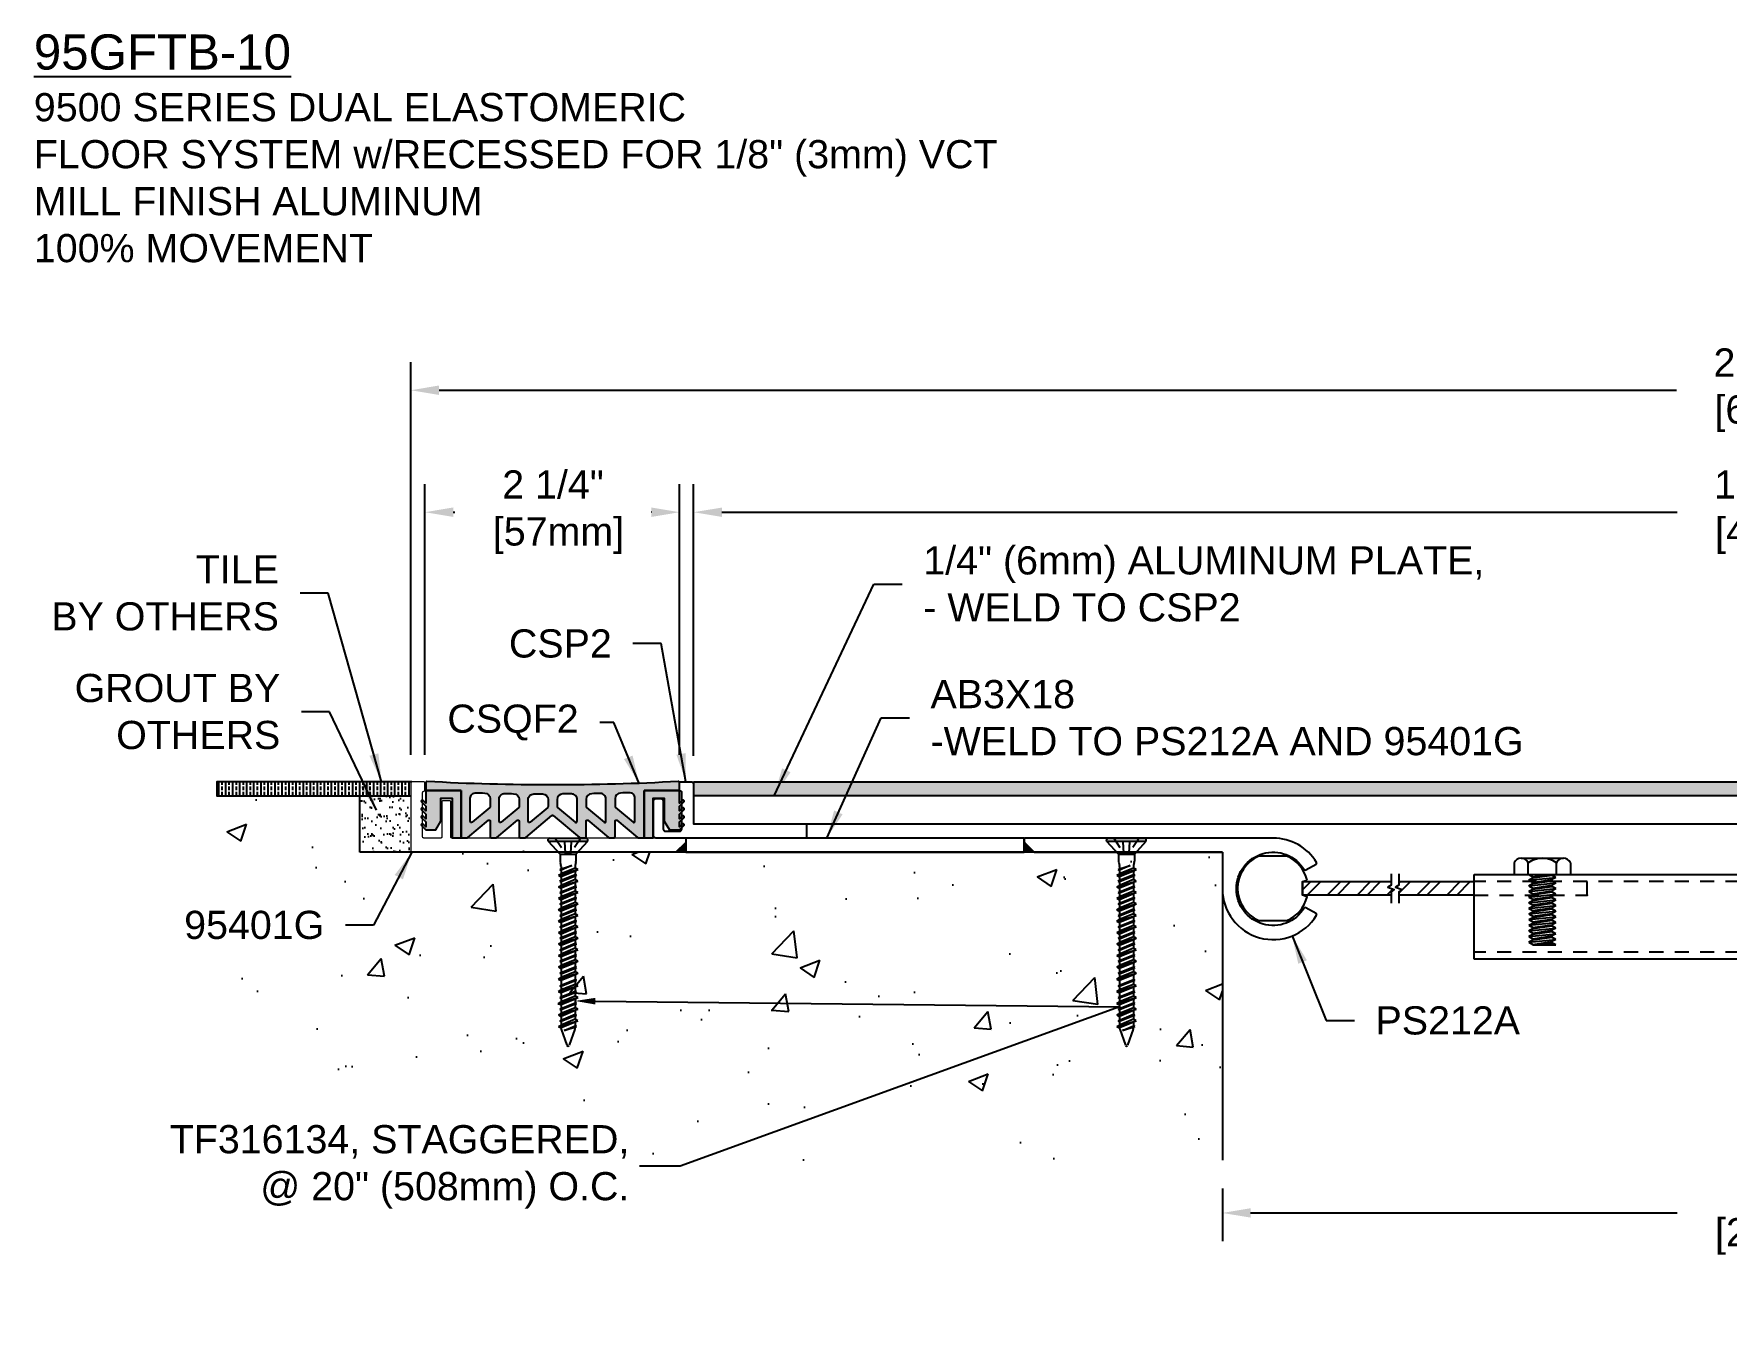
# Model space of a CAD drawing. Header units: inches. Extents: x -9.6 to 49.7, y -5.4 to 6.
# Drawn here: x -9.62 to 5.39, y -5.38 to 6.04 of the extents above; entities that cross this region are included whole.
import ezdxf
from ezdxf import colors
from ezdxf.entities.mleader import LeaderData, LeaderLine
from ezdxf.math import Vec2, Vec3

# ---------------------------------------------------------------- set-up
doc = ezdxf.new("R2010")
doc.units = ezdxf.units.IN
doc.header["$MEASUREMENT"] = 0
doc.linetypes.add('DASHED', pattern=[0.75, 0.5, -0.25])
doc.linetypes.add('HIDDEN2', pattern=[0.1875, 0.125, -0.0625])
for name, color, linetype in [('anchors', 4, 'Continuous'), ('conditions', 1, 'Continuous'), ('dimensions', 3, 'Continuous'), ('FILLER', 2, 'Continuous'), ('METALS', 7, 'Continuous'), ('Text', 2, 'Continuous')]:
    doc.layers.add(name, color=color, linetype=linetype)
doc.styles.add('ARIAL', font='arial.ttf')
doc.dimstyles.new('Arial', dxfattribs={"dimtxt": 0.25, "dimasz": 0.25, "dimexe": 0.25, "dimexo": 0.25, "dimgap": 0.25, "dimtad": 0, "dimtih": 1, "dimtoh": 1, "dimdec": 4, "dimzin": 0, "dimdsep": 46, "dimlunit": 4, "dimtxsty": 'ARIAL', "dimcen": 0.09, "dimadec": 0, "dimazin": 0, "dimtfac": 1, "dimtdec": 4, "dimtofl": 0, "dimtmove": 0, "dimatfit": 3, "dimfxl": 0, "dimfrac": 2, "dimtolj": 1, "dimtzin": 0, "dimarcsym": 0})

# ---------------------------------------------------------------- blocks, each defined once
blk = doc.blocks.new('*D16')
at = {"layer": 'DEFPOINTS', "color": 0}
for p in [(15.606, 1.798), (-3.769, -0.613), (15.606, -0.718)]:
    blk.add_point(p, dxfattribs=at)
at = {"layer": 'dimensions', "color": 0, "lineweight": -2}
for p, q in [((-3.769, -0.363), (-3.769, 2.048)), ((15.606, -0.468), (15.606, 2.048)), ((-3.519, 1.798), (4.952, 1.798)), ((15.356, 1.798), (6.885, 1.798))]:
    blk.add_line(p, q, dxfattribs=at)
at = {"layer": 'dimensions', "color": 0}
for points in [[(-3.519, 1.839), (-3.519, 1.756), (-3.769, 1.798)], [(15.356, 1.839), (15.356, 1.756), (15.606, 1.798)]]:
    blk.add_solid(points, dxfattribs=at)
at = {"layer": 'dimensions', "color": 0, "insert": (5.918, 1.798), "char_height": 0.25, "attachment_point": 5, "style": 'ARIAL'}
blk.add_mtext('\\A1;1\'-7 3/8"\\P [492mm]', dxfattribs=at)
blk = doc.blocks.new('*D17')
at = {"layer": 'DEFPOINTS', "color": 0}
for p in [(18.113, 2.88), (-6.276, -0.603), (18.113, -0.603)]:
    blk.add_point(p, dxfattribs=at)
at = {"layer": 'dimensions', "color": 0, "lineweight": -2}
for p, q in [((-6.276, -0.353), (-6.276, 3.13)), ((18.113, -0.353), (18.113, 3.13)), ((-6.026, 2.88), (4.947, 2.88)), ((17.863, 2.88), (6.88, 2.88))]:
    blk.add_line(p, q, dxfattribs=at)
at = {"layer": 'dimensions', "color": 0}
for points in [[(-6.026, 2.922), (-6.026, 2.838), (-6.276, 2.88)], [(17.863, 2.922), (17.863, 2.838), (18.113, 2.88)]]:
    blk.add_solid(points, dxfattribs=at)
at = {"layer": 'dimensions', "color": 0, "insert": (5.913, 2.88), "char_height": 0.25, "attachment_point": 5, "style": 'ARIAL'}
blk.add_mtext('\\A1;2\'-0 3/8"\\P [619mm]', dxfattribs=at)
blk = doc.blocks.new('*D19')
at = {"layer": 'DEFPOINTS', "color": 0}
for p in [(0.919, -3.951), (10.917, -3.951), (10.917, -4.418)]:
    blk.add_point(p, dxfattribs=at)
at = {"layer": 'dimensions', "color": 0, "lineweight": -2}
for p, q in [((0.919, -4.201), (0.919, -4.668)), ((10.917, -4.201), (10.917, -4.668)), ((1.169, -4.418), (4.952, -4.418)), ((10.667, -4.418), (6.885, -4.418))]:
    blk.add_line(p, q, dxfattribs=at)
at = {"layer": 'dimensions', "color": 0}
for points in [[(1.169, -4.376), (1.169, -4.459), (0.919, -4.418)], [(10.667, -4.376), (10.667, -4.459), (10.917, -4.418)]]:
    blk.add_solid(points, dxfattribs=at)
at = {"layer": 'dimensions', "color": 0, "insert": (5.918, -4.418), "char_height": 0.25, "attachment_point": 5, "style": 'ARIAL'}
blk.add_mtext('\\A1;10"\\P [254mm]', dxfattribs=at)
blk = doc.blocks.new('*D20')
at = {"layer": 'DEFPOINTS', "color": 0}
for p in [(-3.894, 1.798), (-6.151, -0.603), (-3.894, -0.603)]:
    blk.add_point(p, dxfattribs=at)
at = {"layer": 'dimensions', "color": 0, "lineweight": -2}
for p, q in [((-6.151, -0.353), (-6.151, 2.048)), ((-3.894, -0.353), (-3.894, 2.048)), ((-5.901, 1.798), (-5.885, 1.798)), ((-4.144, 1.798), (-4.146, 1.798))]:
    blk.add_line(p, q, dxfattribs=at)
at = {"layer": 'dimensions', "color": 0}
for points in [[(-5.901, 1.84), (-5.901, 1.756), (-6.151, 1.798)], [(-4.144, 1.84), (-4.144, 1.756), (-3.894, 1.798)]]:
    blk.add_solid(points, dxfattribs=at)
at = {"layer": 'dimensions', "color": 0, "insert": (-5.016, 1.798), "char_height": 0.25, "attachment_point": 5, "style": 'ARIAL'}
blk.add_mtext('\\A1;2 1/4"\\P [57mm]', dxfattribs=at)
blk = doc.blocks.new('csp2')
blk.add_lwpolyline([(0, 0.33, -0.414214), (0.02, 0.35), (0.066, 0.35, -0.414214), (0.086, 0.33), (0.086, 0.08, 0.414214), (0.106, 0.06), (0.23, 0.06, 0.414214), (0.25, 0.08), (0.25, 0.405, 0.414214), (0.24, 0.415, -0.414214), (0.23, 0.425), (0.23, 0.49, -0.414214), (0.24, 0.5), (0.335, 0.5, -0.414214), (0.355, 0.48), (0.355, 0.135, 0.414214), (0.365, 0.125), (1.355, 0.125), (1.355, 0), (0.335, 0), (0.02, 0, -0.414214), (0, 0.02)], format="xyb", close=True)
blk = doc.blocks.new('A$C63CB1885')
for p, q in [((-0.176, 0), (-0.175, 0.018)), ((-0.176, 0), (0.176, 0)), ((-0.176, 0), (-0.07, -0.113)), ((-0.163, 0.029), (0.163, 0.029)), ((0.07, -0.113), (0.176, 0)), ((0.176, 0), (0.175, 0.018)), ((-0.07, -0.113), (0.07, -0.113)), ((-0.07, -0.113), (-0.07, -0.18)), ((0.07, -0.113), (0.07, -0.18)), ((-0.086, -0.302), (0.086, -0.251)), ((-0.086, -0.302), (-0.062, -0.289)), ((-0.074, -0.251), (0.032, -0.215)), ((-0.074, -0.251), (-0.062, -0.245)), ((-0.074, -0.251), (-0.062, -0.257)), ((-0.069, -0.189), (-0.063, -0.215)), ((-0.062, -0.245), (0.032, -0.215)), ((0.032, -0.215), (-0.062, -0.257)), ((-0.062, -0.225), (-0.062, -0.245)), ((0.062, -0.238), (-0.062, -0.289)), ((-0.062, -0.257), (-0.062, -0.289)), ((0.062, -0.264), (-0.062, -0.315)), ((-0.062, -0.346), (0.062, -0.296)), ((0.062, -0.225), (0.062, -0.238)), ((0.086, -0.251), (0.062, -0.238)), ((0.086, -0.251), (0.062, -0.264)), ((0.062, -0.264), (0.062, -0.296)), ((0.074, -0.302), (0.062, -0.296)), ((0.069, -0.189), (0.063, -0.215)), ((-0.086, -0.302), (-0.062, -0.315)), ((-0.086, -0.403), (0.086, -0.353)), ((-0.086, -0.403), (-0.062, -0.391)), ((-0.086, -0.403), (-0.062, -0.416)), ((-0.074, -0.353), (0.074, -0.302)), ((-0.074, -0.353), (-0.062, -0.346)), ((-0.074, -0.353), (-0.062, -0.359)), ((-0.074, -0.454), (0.074, -0.403)), ((-0.074, -0.454), (-0.062, -0.448)), ((0.062, -0.308), (-0.062, -0.359)), ((-0.062, -0.315), (-0.062, -0.346)), ((0.062, -0.34), (-0.062, -0.391)), ((-0.062, -0.359), (-0.062, -0.391)), ((0.062, -0.366), (-0.062, -0.416)), ((-0.062, -0.448), (0.062, -0.397)), ((0.062, -0.41), (-0.062, -0.46)), ((-0.062, -0.416), (-0.062, -0.448)), ((0.062, -0.441), (-0.062, -0.492)), ((0.074, -0.302), (0.062, -0.308)), ((0.062, -0.308), (0.062, -0.34)), ((0.086, -0.353), (0.062, -0.34)), ((0.086, -0.353), (0.062, -0.366)), ((0.062, -0.366), (0.062, -0.397)), ((0.074, -0.403), (0.062, -0.397)), ((0.074, -0.403), (0.062, -0.41)), ((0.062, -0.41), (0.062, -0.441)), ((0.086, -0.454), (0.062, -0.441)), ((-0.086, -0.505), (0.086, -0.454)), ((-0.086, -0.505), (-0.062, -0.492)), ((-0.086, -0.505), (-0.062, -0.518)), ((-0.086, -0.607), (0.086, -0.556)), ((-0.086, -0.607), (-0.062, -0.594)), ((-0.074, -0.454), (-0.062, -0.46)), ((-0.074, -0.556), (0.074, -0.505)), ((-0.074, -0.556), (-0.062, -0.55)), ((-0.074, -0.556), (-0.062, -0.562)), ((-0.062, -0.46), (-0.062, -0.492)), ((0.062, -0.467), (-0.062, -0.518)), ((-0.062, -0.55), (0.062, -0.499)), ((0.062, -0.511), (-0.062, -0.562)), ((-0.062, -0.518), (-0.062, -0.55)), ((0.062, -0.543), (-0.062, -0.594)), ((-0.062, -0.562), (-0.062, -0.594)), ((0.062, -0.569), (-0.062, -0.619)), ((0.086, -0.454), (0.062, -0.467)), ((0.062, -0.467), (0.062, -0.499)), ((0.074, -0.505), (0.062, -0.499)), ((0.074, -0.505), (0.062, -0.511)), ((0.062, -0.511), (0.062, -0.543)), ((0.086, -0.556), (0.062, -0.543)), ((0.086, -0.556), (0.062, -0.569)), ((0.062, -0.569), (0.062, -0.6)), ((-0.086, -0.607), (-0.062, -0.619)), ((-0.086, -0.708), (0.086, -0.657)), ((-0.086, -0.708), (-0.062, -0.695)), ((-0.086, -0.708), (-0.062, -0.721)), ((-0.074, -0.657), (0.074, -0.607)), ((-0.074, -0.657), (-0.062, -0.651)), ((-0.074, -0.657), (-0.062, -0.664)), ((-0.074, -0.759), (0.074, -0.708)), ((-0.062, -0.651), (0.062, -0.6)), ((0.062, -0.613), (-0.062, -0.664)), ((-0.062, -0.619), (-0.062, -0.651)), ((0.062, -0.644), (-0.062, -0.695)), ((-0.062, -0.664), (-0.062, -0.695)), ((0.062, -0.67), (-0.062, -0.721)), ((-0.062, -0.753), (0.062, -0.702)), ((0.062, -0.714), (-0.062, -0.765)), ((-0.062, -0.721), (-0.062, -0.753)), ((0.062, -0.746), (-0.062, -0.797)), ((0.074, -0.607), (0.062, -0.6)), ((0.074, -0.607), (0.062, -0.613)), ((0.062, -0.613), (0.062, -0.644)), ((0.086, -0.657), (0.062, -0.644)), ((0.086, -0.657), (0.062, -0.67)), ((0.062, -0.67), (0.062, -0.702)), ((0.074, -0.708), (0.062, -0.702)), ((0.074, -0.708), (0.062, -0.714)), ((0.062, -0.714), (0.062, -0.746)), ((0.086, -0.759), (0.062, -0.746)), ((-0.086, -0.81), (0.086, -0.759)), ((-0.086, -0.81), (-0.062, -0.797)), ((-0.086, -0.81), (-0.062, -0.823)), ((-0.086, -0.911), (0.086, -0.86)), ((-0.086, -0.911), (-0.062, -0.898)), ((-0.074, -0.759), (-0.062, -0.753)), ((-0.074, -0.759), (-0.062, -0.765)), ((-0.074, -0.86), (0.074, -0.81)), ((-0.074, -0.86), (-0.062, -0.854)), ((-0.074, -0.86), (-0.062, -0.867)), ((-0.062, -0.765), (-0.062, -0.797)), ((0.062, -0.772), (-0.062, -0.823)), ((-0.062, -0.854), (0.062, -0.804)), ((0.062, -0.816), (-0.062, -0.867)), ((-0.062, -0.823), (-0.062, -0.854)), ((0.062, -0.848), (-0.062, -0.898)), ((-0.062, -0.867), (-0.062, -0.898)), ((0.062, -0.873), (-0.062, -0.924)), ((0.086, -0.759), (0.062, -0.772)), ((0.062, -0.772), (0.062, -0.804)), ((0.074, -0.81), (0.062, -0.804)), ((0.074, -0.81), (0.062, -0.816)), ((0.062, -0.816), (0.062, -0.848)), ((0.086, -0.86), (0.062, -0.848)), ((0.086, -0.86), (0.062, -0.873)), ((0.062, -0.873), (0.062, -0.905)), ((-0.086, -0.911), (-0.062, -0.924)), ((-0.086, -1.013), (0.086, -0.962)), ((-0.086, -1.013), (-0.062, -1)), ((-0.086, -1.013), (-0.062, -1.026)), ((-0.074, -0.962), (0.074, -0.911)), ((-0.074, -0.962), (-0.062, -0.956)), ((-0.074, -0.962), (-0.062, -0.968)), ((-0.074, -1.064), (0.074, -1.013)), ((-0.062, -0.956), (0.062, -0.905)), ((0.062, -0.917), (-0.062, -0.968)), ((-0.062, -0.924), (-0.062, -0.956)), ((0.062, -0.949), (-0.062, -1)), ((-0.062, -0.968), (-0.062, -1)), ((0.062, -0.975), (-0.062, -1.026)), ((-0.062, -1.057), (0.062, -1.007)), ((0.062, -1.019), (-0.062, -1.07)), ((-0.062, -1.026), (-0.062, -1.057)), ((0.074, -0.911), (0.062, -0.905)), ((0.074, -0.911), (0.062, -0.917)), ((0.062, -0.917), (0.062, -0.949)), ((0.086, -0.962), (0.062, -0.949)), ((0.086, -0.962), (0.062, -0.975)), ((0.062, -0.975), (0.062, -1.007)), ((0.074, -1.013), (0.062, -1.007)), ((0.074, -1.013), (0.062, -1.019)), ((0.062, -1.019), (0.062, -1.051)), ((-0.086, -1.114), (0.086, -1.064)), ((-0.086, -1.114), (-0.062, -1.101)), ((-0.086, -1.114), (-0.062, -1.127)), ((-0.086, -1.222), (0.086, -1.171)), ((-0.074, -1.064), (-0.062, -1.057)), ((-0.074, -1.064), (-0.062, -1.07)), ((-0.074, -1.171), (0.074, -1.121)), ((-0.074, -1.171), (-0.062, -1.165)), ((-0.074, -1.171), (-0.062, -1.178)), ((0.062, -1.051), (-0.062, -1.101)), ((-0.062, -1.07), (-0.062, -1.101)), ((0.062, -1.077), (-0.062, -1.127)), ((-0.062, -1.165), (0.062, -1.115)), ((0.062, -1.127), (-0.062, -1.178)), ((-0.062, -1.127), (-0.062, -1.165)), ((0.062, -1.159), (-0.062, -1.209)), ((-0.062, -1.178), (-0.062, -1.209)), ((0.062, -1.184), (-0.062, -1.235)), ((0.086, -1.064), (0.062, -1.051)), ((0.086, -1.064), (0.062, -1.077)), ((0.062, -1.077), (0.062, -1.115)), ((0.074, -1.121), (0.062, -1.115)), ((0.074, -1.121), (0.062, -1.127)), ((0.062, -1.127), (0.062, -1.159)), ((0.086, -1.171), (0.062, -1.159)), ((0.086, -1.171), (0.062, -1.184)), ((0.062, -1.184), (0.062, -1.225)), ((-0.086, -1.222), (-0.062, -1.209)), ((-0.086, -1.222), (-0.062, -1.235)), ((-0.086, -1.332), (0.086, -1.282)), ((-0.086, -1.332), (-0.062, -1.319)), ((-0.086, -1.332), (-0.062, -1.345)), ((-0.074, -1.282), (0.074, -1.231)), ((-0.074, -1.282), (-0.062, -1.275)), ((-0.074, -1.282), (-0.062, -1.288)), ((-0.074, -1.387), (0.074, -1.336)), ((-0.062, -1.275), (0.062, -1.225)), ((-0.062, -1.235), (-0.062, -1.275)), ((0.062, -1.237), (-0.062, -1.288)), ((0.062, -1.269), (-0.062, -1.319)), ((-0.062, -1.288), (-0.062, -1.319)), ((0.062, -1.295), (-0.062, -1.345)), ((-0.062, -1.381), (0.062, -1.33)), ((0.062, -1.343), (-0.062, -1.393)), ((-0.062, -1.345), (-0.062, -1.381)), ((0.074, -1.231), (0.062, -1.225)), ((0.074, -1.231), (0.062, -1.237)), ((0.062, -1.237), (0.062, -1.269)), ((0.086, -1.282), (0.062, -1.269)), ((0.086, -1.282), (0.062, -1.295)), ((0.062, -1.295), (0.062, -1.33)), ((0.074, -1.336), (0.062, -1.33)), ((0.074, -1.336), (0.062, -1.343)), ((0.062, -1.343), (0.062, -1.374)), ((-0.086, -1.438), (0.086, -1.387)), ((-0.086, -1.438), (-0.062, -1.425)), ((-0.086, -1.438), (-0.062, -1.451)), ((-0.086, -1.54), (0.086, -1.489)), ((-0.074, -1.387), (-0.062, -1.381)), ((-0.074, -1.387), (-0.062, -1.393)), ((-0.074, -1.489), (0.074, -1.439)), ((-0.074, -1.489), (-0.062, -1.483)), ((-0.074, -1.489), (-0.062, -1.496)), ((0.062, -1.374), (-0.062, -1.425)), ((-0.062, -1.393), (-0.062, -1.425)), ((0.062, -1.4), (-0.062, -1.451)), ((-0.062, -1.483), (0.062, -1.433)), ((0.062, -1.445), (-0.062, -1.496)), ((-0.062, -1.451), (-0.062, -1.483)), ((0.062, -1.477), (-0.062, -1.527)), ((-0.062, -1.496), (-0.062, -1.527)), ((0.086, -1.387), (0.062, -1.374)), ((0.086, -1.387), (0.062, -1.4)), ((0.062, -1.4), (0.062, -1.433)), ((0.074, -1.439), (0.062, -1.433)), ((0.074, -1.439), (0.062, -1.445)), ((0.062, -1.445), (0.062, -1.477)), ((0.086, -1.489), (0.062, -1.477)), ((0.086, -1.489), (0.062, -1.502)), ((-0.086, -1.54), (-0.062, -1.527)), ((-0.086, -1.54), (-0.062, -1.553)), ((-0.086, -1.643), (0.086, -1.592)), ((-0.086, -1.643), (-0.062, -1.63)), ((-0.086, -1.643), (-0.062, -1.655)), ((-0.074, -1.592), (0.074, -1.541)), ((-0.074, -1.592), (-0.062, -1.586)), ((-0.074, -1.592), (-0.062, -1.598)), ((0.062, -1.502), (-0.062, -1.553)), ((-0.062, -1.586), (0.062, -1.535)), ((0.062, -1.547), (-0.062, -1.598)), ((-0.062, -1.553), (-0.062, -1.586)), ((0.062, -1.579), (-0.062, -1.63)), ((-0.062, -1.598), (-0.062, -1.63)), ((0.062, -1.605), (-0.062, -1.655)), ((-0.034, -1.679), (0.062, -1.636)), ((-0.034, -1.679), (0.074, -1.643)), ((0.062, -1.649), (-0.034, -1.679)), ((0.062, -1.502), (0.062, -1.535)), ((0.074, -1.541), (0.062, -1.535)), ((0.074, -1.541), (0.062, -1.547)), ((0.062, -1.547), (0.062, -1.579)), ((0.086, -1.592), (0.062, -1.579)), ((0.086, -1.592), (0.062, -1.605)), ((0.062, -1.605), (0.062, -1.652)), ((0.074, -1.643), (0.062, -1.636)), ((0.074, -1.643), (0.062, -1.649)), ((-0.06, -1.668), (-0.01, -1.81)), ((0.06, -1.668), (0.01, -1.81))]:
    blk.add_line(p, q)
at = {"linetype": 'DASHED', "ltscale": 0.025}
for p, q in [((-0.113, 0.029), (-0.024, -0.106)), ((-0.024, -0.106), (-0.031, 0.028)), ((0.024, -0.106), (0.031, 0.029)), ((0.112, 0.029), (0.024, -0.106)), ((-0.024, -0.106), (0.024, -0.106))]:
    blk.add_line(p, q, dxfattribs=at)
for centre, radius, start, end in [((-0.163, 0.017), 0.0112, 90, 175), ((0.163, 0.017), 0.0112, 5, 90), ((-0.023, -0.18), 0.0465, 180, 191.9357), ((-0.109, -0.225), 0.0465, 0, 11.9357), ((0.109, -0.225), 0.0465, 168.0643, 180), ((0.023, -0.18), 0.0465, 348.0643, 0), ((-0.016, -1.652), 0.0465, 183.9476, 199.3058), ((0.016, -1.652), 0.0465, 340.6942, 0), ((0, -1.806), 0.0106, 204.1001, 335.8999)]:
    blk.add_arc(centre, radius, start, end)
blk = doc.blocks.new('TF316134')
blk.add_blockref('A$C63CB1885', (0, -0.0285))
blk = doc.blocks.new('95401G')
at = {"color": 7, "linetype": 'Continuous', "lineweight": 15}
blk.add_lwpolyline([(2.438, 0.115, 0.414214), (2.428, 0.125), (0.365, 0.125, -0.414214), (0.355, 0.135), (0.355, 0.445, 0.414214), (0.345, 0.455), (0.285, 0.455, 0.414214), (0.275, 0.445), (0.275, 0.135, -0.414214), (0.265, 0.125), (0.115, 0.125, -0.414214), (0.105, 0.135), (0.105, 0.53, -0.414214), (0.115, 0.54, 0.414214), (0.125, 0.55), (0.125, 0.615, 0.414214), (0.115, 0.625), (0.01, 0.625, 0.414214), (0, 0.615), (0, 0.01, 0.414214), (0.01, 0), (0.981, 0, 0.198912), (0.988, 0.003), (0.993, 0.008, -0.414214), (1.007, 0.008), (1.012, 0.003, 0.198912), (1.019, 0), (2.344, 0, 0.198912), (2.351, 0.003), (2.435, 0.087, 0.198912), (2.438, 0.094)], format="xyb", close=True, dxfattribs=at)
blk = doc.blocks.new('PS212A')
at = {"linetype": 'Continuous', "flags": 128}
blk.add_lwpolyline([(0.451, 0.125), (-1.747, 0.125, 0.414214), (-1.757, 0.115), (-1.757, 0.095, 0.198912), (-1.754, 0.087), (-1.67, 0.003, 0.198912), (-1.663, 0), (-0.009, 0, -0.414214), (0.001, -0.01), (0.001, -0.325, 0.758338), (0.836, -0.559, 0.420887), (0.832, -0.545), (0.741, -0.492, 0.405496), (0.727, -0.496, -3.520953), (0.727, -0.154, 0.405496), (0.741, -0.157), (0.832, -0.105, 0.420887), (0.836, -0.091, 0.261868)], format="xyb", close=True, dxfattribs=at)
blk = doc.blocks.new('H1458S')
for p, q in [((-0.25, 0.104), (-0.25, 0)), ((-0.25, 0), (0.25, 0)), ((-0.188, 0.144), (0.187, 0.144)), ((-0.125, 0), (-0.125, 0.104)), ((-0.119, 0), (-0.085, -0.02)), ((-0.085, -0.02), (0.048, 0)), ((0.125, 0), (0.125, 0.104)), ((0.25, 0.104), (0.25, 0)), ((-0.119, -0.05), (0.119, -0.025)), ((-0.119, -0.05), (-0.085, -0.03)), ((-0.119, -0.05), (-0.085, -0.07)), ((-0.119, -0.1), (0.119, -0.075)), ((-0.119, -0.1), (-0.085, -0.08)), ((-0.119, -0.1), (-0.085, -0.12)), ((-0.119, -0.15), (0.119, -0.125)), ((-0.119, -0.15), (-0.085, -0.13)), ((-0.119, -0.15), (-0.085, -0.17)), ((-0.085, -0.03), (0.085, -0.005)), ((-0.085, -0.02), (-0.085, -0.03)), ((-0.085, -0.07), (0.085, -0.045)), ((-0.085, -0.08), (0.085, -0.055)), ((-0.085, -0.07), (-0.085, -0.08)), ((-0.085, -0.12), (0.085, -0.095)), ((-0.085, -0.13), (0.085, -0.105)), ((-0.085, -0.12), (-0.085, -0.13)), ((-0.085, -0.17), (0.085, -0.145)), ((0.094, 0), (0.085, -0.005)), ((0.119, -0.025), (0.085, -0.005)), ((0.119, -0.025), (0.085, -0.045)), ((0.085, -0.045), (0.085, -0.055)), ((0.119, -0.075), (0.085, -0.055)), ((0.119, -0.075), (0.085, -0.095)), ((0.085, -0.095), (0.085, -0.105)), ((0.119, -0.125), (0.085, -0.105)), ((0.119, -0.125), (0.085, -0.145)), ((0.085, -0.145), (0.085, -0.155)), ((-0.119, -0.2), (0.119, -0.175)), ((-0.119, -0.2), (-0.085, -0.18)), ((-0.119, -0.2), (-0.085, -0.22)), ((-0.119, -0.25), (0.119, -0.225)), ((-0.119, -0.25), (-0.085, -0.23)), ((-0.119, -0.25), (-0.085, -0.27)), ((-0.119, -0.3), (0.119, -0.275)), ((-0.119, -0.3), (-0.085, -0.28)), ((-0.119, -0.3), (-0.085, -0.32)), ((-0.085, -0.18), (0.085, -0.155)), ((-0.085, -0.17), (-0.085, -0.18)), ((-0.085, -0.22), (0.085, -0.195)), ((-0.085, -0.23), (0.085, -0.205)), ((-0.085, -0.22), (-0.085, -0.23)), ((-0.085, -0.27), (0.085, -0.245)), ((-0.085, -0.28), (0.085, -0.255)), ((-0.085, -0.27), (-0.085, -0.28)), ((-0.085, -0.32), (0.085, -0.295)), ((0.119, -0.175), (0.085, -0.155)), ((0.119, -0.175), (0.085, -0.195)), ((0.085, -0.195), (0.085, -0.205)), ((0.119, -0.225), (0.085, -0.205)), ((0.119, -0.225), (0.085, -0.245)), ((0.085, -0.245), (0.085, -0.255)), ((0.119, -0.275), (0.085, -0.255)), ((0.119, -0.275), (0.085, -0.295)), ((0.085, -0.295), (0.085, -0.305)), ((-0.119, -0.35), (0.119, -0.325)), ((-0.119, -0.35), (-0.085, -0.33)), ((-0.119, -0.35), (-0.085, -0.37)), ((-0.119, -0.4), (0.119, -0.375)), ((-0.119, -0.4), (-0.085, -0.38)), ((-0.119, -0.4), (-0.085, -0.42)), ((-0.119, -0.45), (0.119, -0.425)), ((-0.119, -0.45), (-0.085, -0.43)), ((-0.119, -0.45), (-0.085, -0.47)), ((-0.085, -0.33), (0.085, -0.305)), ((-0.085, -0.32), (-0.085, -0.33)), ((-0.085, -0.37), (0.085, -0.345)), ((-0.085, -0.38), (0.085, -0.355)), ((-0.085, -0.37), (-0.085, -0.38)), ((-0.085, -0.42), (0.085, -0.395)), ((-0.085, -0.43), (0.085, -0.405)), ((-0.085, -0.42), (-0.085, -0.43)), ((-0.085, -0.47), (0.085, -0.445)), ((0.119, -0.325), (0.085, -0.305)), ((0.119, -0.325), (0.085, -0.345)), ((0.085, -0.345), (0.085, -0.355)), ((0.119, -0.375), (0.085, -0.355)), ((0.119, -0.375), (0.085, -0.395)), ((0.085, -0.395), (0.085, -0.405)), ((0.119, -0.425), (0.085, -0.405)), ((0.119, -0.425), (0.085, -0.445)), ((0.085, -0.445), (0.085, -0.455)), ((-0.119, -0.5), (0.119, -0.475)), ((-0.119, -0.5), (-0.085, -0.48)), ((-0.119, -0.5), (-0.085, -0.52)), ((-0.119, -0.55), (0.119, -0.525)), ((-0.119, -0.55), (-0.085, -0.53)), ((-0.119, -0.55), (-0.085, -0.57)), ((-0.119, -0.6), (0.119, -0.575)), ((-0.119, -0.6), (-0.085, -0.58)), ((-0.119, -0.6), (-0.085, -0.62)), ((-0.085, -0.48), (0.085, -0.455)), ((-0.085, -0.47), (-0.085, -0.48)), ((-0.085, -0.52), (0.085, -0.495)), ((-0.085, -0.53), (0.085, -0.505)), ((-0.085, -0.52), (-0.085, -0.53)), ((-0.085, -0.57), (0.085, -0.545)), ((-0.085, -0.58), (0.085, -0.555)), ((-0.085, -0.57), (-0.085, -0.58)), ((-0.085, -0.62), (0.085, -0.595)), ((0.119, -0.475), (0.085, -0.455)), ((0.119, -0.475), (0.085, -0.495)), ((0.085, -0.495), (0.085, -0.505)), ((0.119, -0.525), (0.085, -0.505)), ((0.119, -0.525), (0.085, -0.545)), ((0.085, -0.545), (0.085, -0.555)), ((0.119, -0.575), (0.085, -0.555)), ((0.119, -0.575), (0.085, -0.595)), ((0.085, -0.595), (0.085, -0.605)), ((-0.085, -0.62), (-0.085, -0.625)), ((-0.085, -0.625), (0.119, -0.625)), ((-0.048, -0.625), (0.085, -0.605)), ((0.119, -0.625), (0.085, -0.605))]:
    blk.add_line(p, q)
for centre, radius, start, end in [((-0.188, 0.075), 0.0688, 24.7615, 155.2385), ((0, -0.071), 0.215, 54.5107, 125.4893), ((0.187, 0.075), 0.0688, 24.7615, 155.2385)]:
    blk.add_arc(centre, radius, start, end)
blk = doc.blocks.new('SB22')
h = blk.add_hatch()
h.set_pattern_fill('ANSI32', color=256, scale=0.5, style=0)
h.paths.add_polyline_path([(11.221, 3.587), (11.163, 3.609), (11.192, 3.628), (11.192, 3.658), (10.128, 3.658), (10.128, 3.538), (11.192, 3.538), (11.192, 3.568)])
h.paths.add_polyline_path([(12.149, 3.658), (11.262, 3.658), (11.262, 3.628), (11.233, 3.609), (11.291, 3.587), (11.262, 3.568), (11.262, 3.538), (12.149, 3.538)])
h.paths.add_polyline_path([(4.625, 3.658), (3.958, 3.658), (3.958, 3.628), (3.929, 3.609), (3.986, 3.587), (3.958, 3.568), (3.958, 3.538), (4.625, 3.538)])
h.paths.add_polyline_path([(3.888, 3.628), (3.888, 3.658), (3.103, 3.658), (3.103, 3.538), (3.888, 3.538), (3.888, 3.568), (3.916, 3.587), (3.859, 3.609)])
for p, q in [((3.103, 3.658), (3.888, 3.658)), ((3.958, 3.658), (4.625, 3.658)), ((10.128, 3.658), (11.192, 3.658)), ((11.262, 3.658), (12.149, 3.658)), ((3.888, 3.538), (3.103, 3.538)), ((4.625, 3.538), (3.958, 3.538)), ((11.192, 3.538), (10.128, 3.538)), ((12.149, 3.538), (11.262, 3.538))]:
    blk.add_line(p, q)
at = {"linetype": 'ByBlock'}
for p, q in [((4.625, 3.721), (10.128, 3.721)), ((4.625, 2.971), (4.625, 3.721)), ((10.128, 3.721), (10.128, 2.971)), ((10.128, 2.971), (4.625, 2.971))]:
    blk.add_line(p, q, dxfattribs=at)
at = {"linetype": 'HIDDEN2'}
for p, q in [((10.128, 3.658), (4.625, 3.658)), ((5.627, 3.538), (5.627, 3.658)), ((9.126, 3.538), (9.126, 3.658)), ((4.625, 3.538), (5.627, 3.538)), ((10.128, 3.538), (9.133, 3.538)), ((10.128, 3.033), (4.625, 3.033))]:
    blk.add_line(p, q, dxfattribs=at)
for points in [[(3.144, 3.672, 0.233897), (2.965, 3.885), (2.715, 3.885, 0.654654), (2.715, 3.312), (2.965, 3.312, 0.233897), (3.144, 3.524), (3.103, 3.538), (3.103, 3.658)], [(12.149, 3.672), (11.641, 3.672, -0.233897), (11.82, 3.885), (12.07, 3.885, -0.654654), (12.07, 3.312), (11.82, 3.312, -0.233897), (11.641, 3.524), (12.149, 3.524)]]:
    blk.add_lwpolyline(points, format="xyb", close=True)
for points in [[(3.103, 3.658), (3.103, 3.538)], [(3.888, 3.728), (3.888, 3.628), (3.859, 3.609), (3.916, 3.587), (3.888, 3.568), (3.888, 3.468)], [(3.958, 3.728), (3.958, 3.628), (3.929, 3.609), (3.986, 3.587), (3.958, 3.568), (3.958, 3.468)], [(11.192, 3.728), (11.192, 3.628), (11.163, 3.609), (11.221, 3.587), (11.192, 3.568), (11.192, 3.468)], [(11.262, 3.728), (11.262, 3.628), (11.233, 3.609), (11.291, 3.587), (11.262, 3.568), (11.262, 3.468)], [(12.149, 3.658), (12.149, 3.538)]]:
    blk.add_lwpolyline(points)
blk.add_point((5.627, 3.538), dxfattribs=at)
blk.add_blockref('H1458S', (5.23, 3.721))
at = {"xscale": -1}
blk.add_blockref('H1458S', (9.524, 3.721), dxfattribs=at)
blk = doc.blocks.new('CSQF2')
h = blk.add_hatch(color=256)
h.paths.add_polyline_path([(4.559, 1.888, 0.430422), (4.548, 1.898, -0.027516), (2.319, 1.898, 0.430422), (2.309, 1.888), (2.309, 1.819), (2.624, 1.819), (2.624, 1.399), (2.676, 1.399, 0.176327), (2.682, 1.401), (2.864, 1.554, -0.63707), (2.88, 1.546), (2.88, 1.409, 0.414214), (2.89, 1.399), (2.932, 1.399, 0.176327), (2.939, 1.401), (3.121, 1.554, -0.63707), (3.137, 1.546), (3.137, 1.409, 0.414214), (3.147, 1.399), (3.189, 1.399, 0.176327), (3.195, 1.401), (3.427, 1.596, -0.36397), (3.44, 1.596), (3.672, 1.401, 0.176327), (3.679, 1.399), (3.721, 1.399, 0.414214), (3.731, 1.409), (3.731, 1.546, -0.63707), (3.747, 1.554), (3.929, 1.401, 0.176327), (3.935, 1.399), (3.977, 1.399, 0.414214), (3.987, 1.409), (3.987, 1.546, -0.63707), (4.004, 1.554), (4.186, 1.401, 0.176327), (4.192, 1.399), (4.244, 1.399), (4.244, 1.819), (4.559, 1.819)])
h.paths.add_polyline_path([(3.267, 1.788, 0.000939), (3.344, 1.788, -0.412919), (3.394, 1.738), (3.394, 1.676, -0.221695), (3.39, 1.669), (3.234, 1.537, -0.63707), (3.217, 1.545), (3.217, 1.738, -0.416611)], flags=16)
h.paths.add_polyline_path([(3.137, 1.74), (3.137, 1.676, -0.221695), (3.134, 1.669), (2.977, 1.537, -0.63707), (2.96, 1.545), (2.96, 1.742, -0.420307), (3.012, 1.792, 0.000939), (3.088, 1.79, -0.409242)], flags=16)
h.paths.add_polyline_path([(3.524, 1.788, 0.000939), (3.6, 1.788, -0.416611), (3.651, 1.738), (3.651, 1.545, -0.63707), (3.634, 1.537), (3.478, 1.669, -0.221695), (3.474, 1.676), (3.474, 1.738, -0.412919)], flags=16)
h.paths.add_polyline_path([(2.88, 1.746), (2.88, 1.676, -0.221695), (2.877, 1.669), (2.72, 1.537, -0.63707), (2.704, 1.545), (2.704, 1.749, -0.424014), (2.756, 1.799, 0.000939), (2.832, 1.796, -0.405574)], flags=16)
h.paths.add_polyline_path([(3.78, 1.79, 0.000939), (3.856, 1.792, -0.420307), (3.907, 1.742), (3.907, 1.545, -0.63707), (3.891, 1.537), (3.734, 1.669, -0.221695), (3.731, 1.676), (3.731, 1.74, -0.409242)], flags=16)
h.paths.add_polyline_path([(4.036, 1.796, 0.000939), (4.112, 1.799, -0.424014), (4.164, 1.749), (4.164, 1.545, -0.63707), (4.147, 1.537), (3.991, 1.669, -0.221695), (3.987, 1.676), (3.987, 1.746, -0.405574)], flags=16)
h.paths.add_polyline_path([(2.624, 1.819), (2.309, 1.819), (2.309, 1.707), (2.285, 1.731, 0.414214), (2.271, 1.731, 0.414214), (2.271, 1.717), (2.309, 1.679), (2.309, 1.637), (2.285, 1.661, 0.414214), (2.271, 1.661, 0.414214), (2.271, 1.647), (2.309, 1.609), (2.309, 1.567), (2.285, 1.591, 0.414214), (2.271, 1.591, 0.414214), (2.271, 1.577), (2.309, 1.539), (2.309, 1.497), (2.285, 1.521, 0.414214), (2.271, 1.521, 0.414214), (2.271, 1.507), (2.306, 1.472, 0.198912), (2.313, 1.469), (2.399, 1.469), (2.444, 1.547), (2.444, 1.749), (2.544, 1.749), (2.544, 1.399), (2.624, 1.399)])
h.paths.add_polyline_path([(4.324, 1.749), (4.424, 1.749), (4.424, 1.547), (4.469, 1.469), (4.555, 1.469, 0.198912), (4.562, 1.472), (4.597, 1.507, 0.414214), (4.597, 1.521, 0.414214), (4.583, 1.521), (4.559, 1.497), (4.559, 1.539), (4.597, 1.577, 0.414214), (4.597, 1.591, 0.414214), (4.583, 1.591), (4.559, 1.567), (4.559, 1.609), (4.597, 1.647, 0.414214), (4.597, 1.661, 0.414214), (4.583, 1.661), (4.559, 1.637), (4.559, 1.679), (4.597, 1.717, 0.414214), (4.597, 1.731, 0.414214), (4.583, 1.731), (4.559, 1.707), (4.559, 1.819), (4.244, 1.819), (4.244, 1.399), (4.324, 1.399)])
for p, q in [((2.309, 1.819), (2.624, 1.819)), ((2.624, 1.819), (2.309, 1.819)), ((2.624, 1.819), (2.624, 1.399)), ((2.624, 1.399), (2.624, 1.819)), ((4.244, 1.819), (4.244, 1.399)), ((4.559, 1.819), (4.244, 1.819)), ((4.244, 1.819), (4.559, 1.819)), ((4.244, 1.399), (4.244, 1.819))]:
    blk.add_line(p, q)
for points in [[(2.89, 1.399), (2.932, 1.399, 0.176327), (2.939, 1.401), (3.121, 1.554, -0.63707), (3.137, 1.546), (3.137, 1.409, 0.414214), (3.147, 1.399), (3.189, 1.399, 0.176327), (3.195, 1.401), (3.427, 1.596, -0.36397), (3.44, 1.596), (3.672, 1.401, 0.176327), (3.679, 1.399), (3.721, 1.399, 0.414214), (3.731, 1.409), (3.731, 1.546, -0.63707), (3.747, 1.554), (3.929, 1.401, 0.176327), (3.935, 1.399), (3.977, 1.399, 0.414214), (3.987, 1.409), (3.987, 1.546, -0.63707), (4.004, 1.554), (4.186, 1.401, 0.176327), (4.192, 1.399), (4.244, 1.399), (4.324, 1.399), (4.324, 1.749), (4.424, 1.749), (4.424, 1.547), (4.469, 1.469), (4.555, 1.469, 0.198912), (4.562, 1.472), (4.597, 1.507, 0.414214), (4.597, 1.521, 0.414214), (4.583, 1.521), (4.559, 1.497), (4.559, 1.539), (4.597, 1.577, 0.414214), (4.597, 1.591, 0.414214), (4.583, 1.591), (4.559, 1.567), (4.559, 1.609), (4.597, 1.647, 0.414214), (4.597, 1.661, 0.414214), (4.583, 1.661), (4.559, 1.637), (4.559, 1.679), (4.597, 1.717, 0.414214), (4.597, 1.731, 0.414214), (4.583, 1.731), (4.559, 1.707), (4.559, 1.819), (4.559, 1.888, 0.430422), (4.548, 1.898, -0.027516), (2.319, 1.898, 0.430422), (2.309, 1.888), (2.309, 1.819), (2.309, 1.707), (2.285, 1.731, 0.414214), (2.271, 1.731, 0.414214), (2.271, 1.717), (2.309, 1.679), (2.309, 1.637), (2.285, 1.661, 0.414214), (2.271, 1.661, 0.414214), (2.271, 1.647), (2.309, 1.609), (2.309, 1.567), (2.285, 1.591, 0.414214), (2.271, 1.591, 0.414214), (2.271, 1.577), (2.309, 1.539), (2.309, 1.497), (2.285, 1.521, 0.414214), (2.271, 1.521, 0.414214), (2.271, 1.507), (2.306, 1.472, 0.198912), (2.313, 1.469), (2.399, 1.469), (2.444, 1.547), (2.444, 1.749), (2.544, 1.749), (2.544, 1.399), (2.624, 1.399), (2.676, 1.399, 0.176327), (2.682, 1.401), (2.864, 1.554, -0.63707), (2.88, 1.546), (2.88, 1.409, 0.414214)], [(2.88, 1.676, -0.221695), (2.877, 1.669), (2.72, 1.537, -0.63707), (2.704, 1.545), (2.704, 1.749, -0.424014), (2.756, 1.799, 0.000939), (2.832, 1.796, -0.405574), (2.88, 1.746)], [(3.137, 1.74), (3.137, 1.676, -0.221695), (3.134, 1.669), (2.977, 1.537, -0.63707), (2.96, 1.545), (2.96, 1.742, -0.420307), (3.012, 1.792, 0.000939), (3.088, 1.79, -0.409242)], [(3.394, 1.738), (3.394, 1.676, -0.221695), (3.39, 1.669), (3.234, 1.537, -0.63707), (3.217, 1.545), (3.217, 1.738, -0.416611), (3.267, 1.788, 0.000939), (3.344, 1.788, -0.412919)], [(3.474, 1.738), (3.474, 1.676, 0.221695), (3.478, 1.669), (3.634, 1.537, 0.63707), (3.651, 1.545), (3.651, 1.738, 0.416611), (3.6, 1.788, -0.000939), (3.524, 1.788, 0.412919)], [(3.78, 1.79, 0.409242), (3.731, 1.74), (3.731, 1.676, 0.221695), (3.734, 1.669), (3.891, 1.537, 0.63707), (3.907, 1.545), (3.907, 1.742, 0.420307), (3.856, 1.792, -0.000939)], [(3.987, 1.746), (3.987, 1.676, 0.221695), (3.991, 1.669), (4.147, 1.537, 0.63707), (4.164, 1.545), (4.164, 1.749, 0.424014), (4.112, 1.799, -0.000939), (4.036, 1.796, 0.405574)]]:
    blk.add_lwpolyline(points, format="xyb", close=True)

msp = doc.modelspace()

# ---------------------------------------------------------------- hatches: boundary and pattern name
at = {"layer": 'conditions'}
h = msp.add_hatch(dxfattribs=at)
h.set_pattern_fill('ANSI33', color=256, scale=0.25, angle=45, style=0)
h.set_pattern_definition([(90, (-8.104747, -2.62044), (-0.0625, 1e-17), []), (90, (-8.073497, -2.58919), (-0.0625, 1e-17), [0.03125, -0.015625])])
h.paths.add_polyline_path([(-7.99807, -0.59259), (-7.99807, -0.71759), (-6.28643, -0.71759), (-6.28643, -0.61259, -0.41421356), (-6.26643, -0.59259)])
h = msp.add_hatch(dxfattribs=at)
h.set_pattern_fill('ANSI33', color=256, scale=0.25, angle=45, style=0)
h.set_pattern_definition([(90, (-3.075553, -2.62044), (-0.0625, 1e-17), []), (90, (-3.044303, -2.58919), (-0.0625, 1e-17), [0.03125, -0.015625])])
h.paths.add_polyline_path([(15.60576, -0.61259), (15.60576, -0.59259), (-3.76924, -0.59259), (-3.76924, -0.61259), (-3.76924, -0.71759), (15.60576, -0.71759)])
h = msp.add_hatch(dxfattribs=at)
h.set_pattern_fill('AR-CONC', color=256, scale=0.25, style=0)
h.set_pattern_definition([(50, (-3.0756, -2.6204), (1.79315, -0.1569), [0.1875, -2.0625]), (355, (-3.0756, -2.6204), (-0.3469, 1.8805), [0.15, -1.65]), (100.45, (-2.9261, -2.6335), (1.4463, 1.7236), [0.15935, -1.75286]), (46.184, (-3.0756, -2.1204), (2.6681, -0.4138), [0.28125, -3.09375]), (96.636, (-2.8532, -2.155), (2.3367, 2.4353), [0.239, -2.6293]), (351.184, (-3.0756, -2.1204), (2.3367, 2.4353), [0.225, -2.475]), (21, (-2.8256, -2.2454), (1.49227, -1.00655), [0.1875, -2.0625]), (326, (-2.8256, -2.2454), (0.6083, 1.8129), [0.15, -1.65]), (71.45, (-2.7012, -2.3293), (2.10056, 0.8063), [0.15935, -1.75286]), (37.5, (-3.07555, -2.62044), (0.0304, 0.832235), [0, -1.63, 0, -1.675, 0, -1.65625]), (7.5, (-3.07555, -2.6204), (0.65767, 0.98603), [0, -0.955, 0, -1.5925, 0, -0.63125]), (327.5, (-3.63305, -2.62044), (1.33456, -0.05639), [0, -0.625, 0, -1.95, 0, -2.5875]), (317.5, (-3.883, -2.6204), (1.45797, 0.25026), [0, -0.8125, 0, -1.295, 0, -1.8375])])
h.paths.add_polyline_path([(0.91907, -1.21762), (-6.72934, -1.21762), (-6.72934, -0.71759), (-7.98088, -0.71759), (-7.98088, -3.95124), (0.91907, -3.95124)])
h = msp.add_hatch(dxfattribs=at)
h.set_pattern_fill('AR-SAND', color=256, scale=0.0625, style=0)
h.set_pattern_definition([(37.5, (-6.07555, -2.62044), (-0.003937, 0.1204265), [0, -0.095, 0, -0.10625, 0, -0.1015625]), (7.5, (-6.07555, -2.62044), (0.110611, 0.176384), [0, -0.05125, 0, -0.085625, 0, -0.0328125]), (327.5, (-6.15243, -2.62044), (0.194634, 0.0003537), [0, -0.03125, 0, -0.1125, 0, -0.146875]), (317.5, (-6.15243, -2.62044), (0.187883, 0.054855), [0, -0.015625, 0, -0.07375, 0, -0.084375])])
h.paths.add_polyline_path([(-6.27693, -0.71759), (-6.72934, -0.71759), (-6.72934, -1.21762), (-6.27693, -1.21762)])
at = {"layer": 'METALS'}
for points in [[(-3.83893, -1.1276), (-3.91511, -1.20378, 0.17707699), (-3.83893, -1.20855)], [(-0.83893, -1.12342, 0.19891237), (-0.836, -1.1305), (-0.76275, -1.20374, -0.17707699), (-0.83893, -1.20851)]]:
    msp.add_hatch(color=253, dxfattribs=at).paths.add_polyline_path(points)

# ---------------------------------------------------------------- linework, layer by layer
msp.add_lwpolyline([(-3.83893, -1.21759), (-0.83893, -1.21759), (-0.83893, -1.09259), (-3.83893, -1.09259)], close=True)
at = {"layer": 'conditions'}
for p, q in [((-3.76924, -0.61259), (-3.76924, -0.59259)), ((-3.76924, -0.59259), (15.60576, -0.59259)), ((-6.72934, -1.21762), (-6.72934, -0.71759)), ((0.91907, -1.21759), (-6.72934, -1.21759)), ((0.91907, -1.21762), (0.91907, -3.95121))]:
    msp.add_line(p, q, dxfattribs=at)
msp.add_lwpolyline([(-6.26643, -0.59259), (-7.99807, -0.59259), (-7.99807, -0.71759), (-6.27643, -0.71759)], dxfattribs=at)
at = {"layer": 'METALS'}
msp.add_lwpolyline([(-3.76924, -0.71759), (-3.76924, -0.96759), (15.60576, -0.96759), (15.60576, -0.71759)], close=True, dxfattribs=at)
for centre, start, end in [((-3.8705, -1.10199), 246.334428, 286.501114), ((-0.80737, -1.10195), 253.498886, 293.665572)]:
    msp.add_arc(centre, 0.11114, start, end, dxfattribs=at)

# ---------------------------------------------------------------- block references
for name, p in [('95401G', (-6.27678, -1.21759)), ('PS212A', (0.91826, -1.21796))]:
    msp.add_blockref(name, p)
at = {"layer": 'anchors'}
for name, p in [('TF316134', (-4.88244, -1.09259)), ('TF316134', (0.06881, -1.09259)), ('SB22', (-1.47346, -5.13695))]:
    msp.add_blockref(name, p, dxfattribs=at)
at = {"layer": 'FILLER'}
msp.add_blockref('CSQF2', (-8.45312, -2.48893), dxfattribs=at)
at = {"layer": 'METALS'}
msp.add_blockref('csp2', (-4.12424, -1.09259), dxfattribs=at)

# ---------------------------------------------------------------- texts
at = {"layer": 'Text', "insert": (-9.61922, 6.03679), "char_height": 0.25, "width": 9.1664542, "attachment_point": 1, "style": 'ARIAL'}
msp.add_mtext('{\\H1.25x;\\L95GFTB-10\\P}9500 SERIES DUAL ELASTOMERIC\\PFLOOR SYSTEM w/RECESSED FOR 1/8" (3mm) VCT\\PMILL FINISH ALUMINUM\\P100% MOVEMENT', dxfattribs=at)
at = {"layer": 'Text', "char_height": 0.25, "style": 'ARIAL'}
for s, insert, attachment_point in [('1/4" (6mm) ALUMINUM PLATE,\\P- WELD TO CSP2', (-1.7326, 1.16059), 4), ('TILE\\PBY OTHERS', (-7.4465, 1.08083), 6), ('CSP2', (-4.49468, 0.63211), 6), ('GROUT BY\\POTHERS', (-7.43382, 0.02863), 6), ('AB3X18\\P-WELD TO PS212A AND 95401G', (-1.66875, -0.02595), 4), ('CSQF2', (-4.78845, -0.06766), 6), ('\\A1;95401G', (-7.04368, -1.86432), 6), ('PS212A', (2.27699, -2.71167), 4)]:
    msp.add_mtext(s, dxfattribs=dict(at, insert=insert, attachment_point=attachment_point))

# ---------------------------------------------------------------- dimensions: what is measured, and where the dimension line sits
at = {"layer": 'dimensions'}
for base, p1, p2, picture, middle in [((18.11295, 2.88017), (-6.27643, -0.60259), (18.11295, -0.60259), '*D17', (5.91326, 2.88017)), ((-3.89424, 1.79789), (-6.15143, -0.60259), (-3.89424, -0.60259), '*D20', (-5.01574, 1.79789)), ((15.60576, 1.79758), (-3.76924, -0.61259), (15.60576, -0.71759), '*D16', (5.91826, 1.79758)), ((10.91745, -4.4175), (0.91907, -3.95121), (10.91745, -3.95124), '*D19', (5.91826, -4.4175))]:
    dim = msp.add_linear_dim(base=base, p1=p1, p2=p2, dimstyle='Arial', override={"dimpost": '\\X'}, dxfattribs=at)
    dim.commit()
    dim.dimension.update_dxf_attribs({"geometry": picture, "text_midpoint": middle, "dimtype": 160})

# ---------------------------------------------------------------- leaders
at = {"layer": 'Text'}
for points in [[(-6.53589, -0.59249), (-7.009, 1.08083), (-7.259, 1.08083)], [(-3.83674, -0.59259), (-4.05718, 0.63211), (-4.30718, 0.63211)], [(-6.5803, -0.84636), (-6.99632, 0.02863), (-7.24632, 0.02863)], [(-6.26693, -1.21762), (-6.60618, -1.86432), (-6.85618, -1.86432)], [(1.5372, -1.96029), (1.83949, -2.71167), (2.08949, -2.71167)]]:
    msp.add_leader(points, dimstyle='Arial', override={"dimgap": 0.1875, "dimtad": 0}, dxfattribs=at)
at = {"layer": 'Text', "annotation_type": 0, "has_hookline": 1, "hookline_direction": 0}
for points, text_width in [([(-3.05389, -0.71759), (-2.1701, 1.16059), (-1.9201, 1.16059)], 4.90638), ([(-2.58893, -1.09259), (-2.10625, -0.02595), (-1.85625, -0.02595)], 5.22732)]:
    msp.add_leader(points, dimstyle='Arial', override={"dimgap": 0.1875, "dimtad": 0}, dxfattribs=dict(at, text_width=text_width))
at = {"layer": 'Text'}
msp.add_leader([(-4.25242, -0.60707), (-4.47659, -0.06766), (-4.60095, -0.06766)], dimstyle='Arial', dxfattribs=at)

# ---------------------------------------------------------------- next in the draw order: leaders
ml = msp.add_multileader_mtext('Standard', dxfattribs=at)
ml.set_content('{\\fArial|b0|i0|c0|p34;\\H1.3889x;TF316134, STAGGERED,\\P@ 20" (508mm) \\H0.99999x;O.C.}', color=256)
ml.set_leader_properties()
ml.build(insert=Vec2(0, 0))
ml.multileader.update_dxf_attribs({"text_right_attachment_type": 2, "dogleg_length": 0.36, "arrow_head_size": 0.18})
ctx = ml.context
ctx.base_point, ctx.char_height, ctx.arrow_head_size, ctx.landing_gap_size, ctx.plane_origin = Vec3(-8.46556, -3.76542), 0.18, 0.18, 0.09, Vec3(-0.44265, -2.75985)
ctx.right_attachment, ctx.text_align_type = 2, 2
notes = []
notes.append((ctx, [(0, (1, 1, 0), (-3.8887, -4.00152), (-1, 0), 0.36, [(1, [(-4.82019, -2.53745), (0.00665, -2.58819)], 0, [])])]))
ctx.mtext.insert, ctx.mtext.alignment, ctx.mtext.flow_direction = Vec3(-4.3387, -3.63867), 3, 5
ctx.mtext.has_bg_fill, ctx.mtext.bg_color, ctx.mtext.bg_scale_factor, ctx.mtext.bg_transparency, ctx.mtext.use_window_bg_color = 1, -1023410167, 1.5, 11279569, 1
for ctx, leaders in notes:
    for number, flags, end, landing, length, lines in leaders:
        leader = LeaderData()
        leader.index, (leader.has_last_leader_line, leader.has_dogleg_vector, leader.attachment_direction) = number, flags
        leader.last_leader_point, leader.dogleg_vector, leader.dogleg_length = Vec3(end), Vec3(landing), length
        for number, points, colour, breaks in lines:
            line = LeaderLine()
            line.index, line.vertices, line.color, line.breaks = number, Vec3.list(points), colors.encode_raw_color(colour), breaks
            leader.lines.append(line)
        ctx.leaders.append(leader)

doc.saveas('drawing.dxf')
